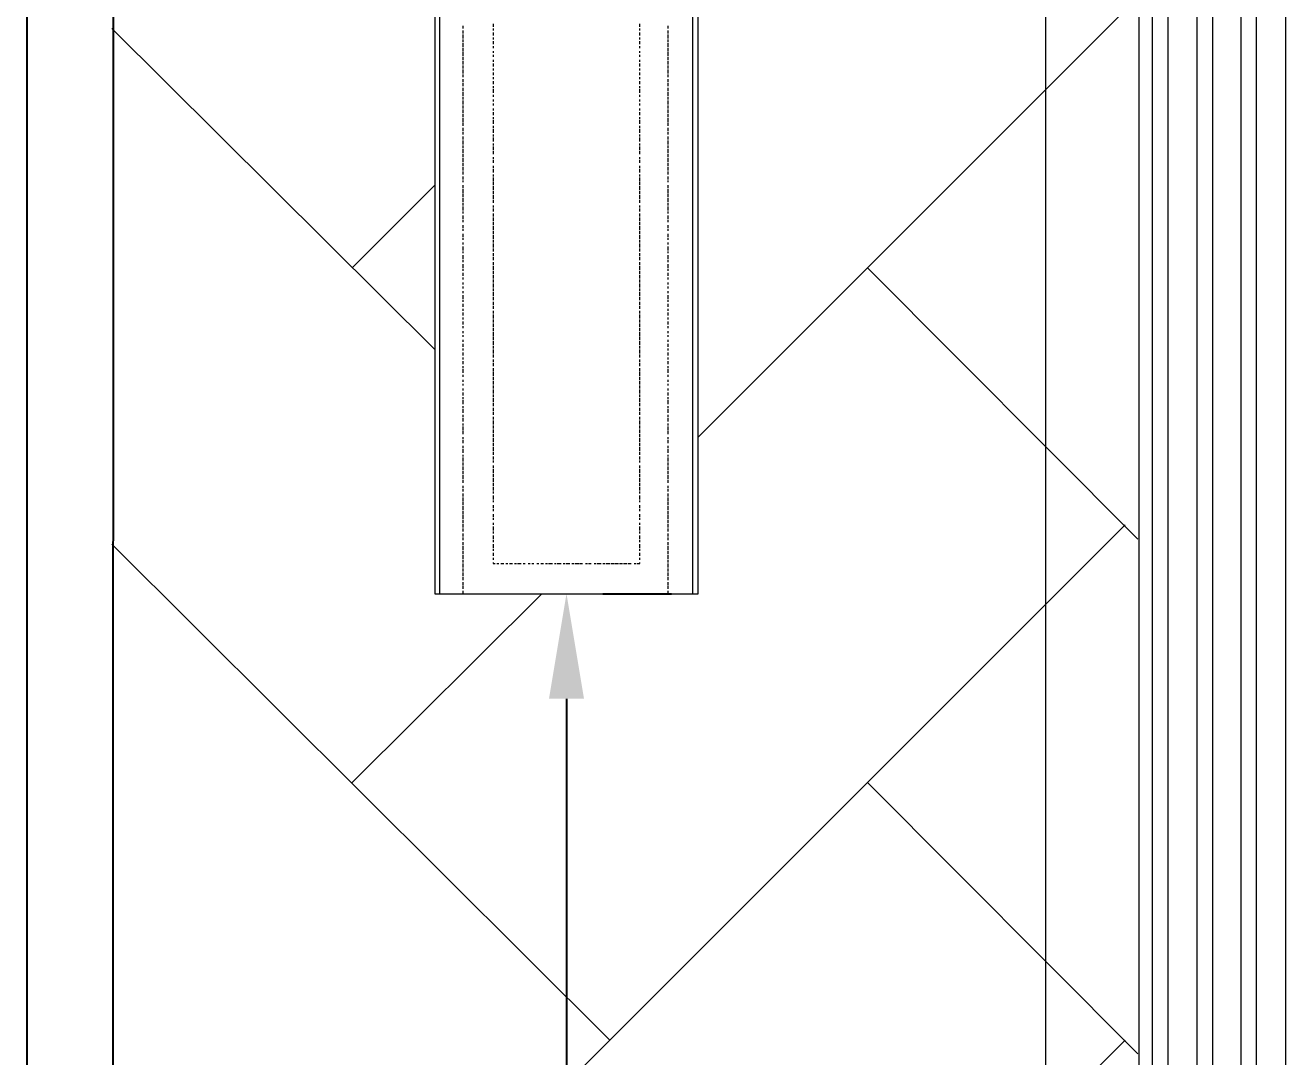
# Model space of a CAD drawing. Header units: millimetres. Extents: x 2928 to 3112, y 1220 to 1280.
# Drawn here: x 2937.078 to 2939.24, y 1245.322 to 1247.09 of the extents above; entities that cross this region are included whole.
import ezdxf

# ---------------------------------------------------------------- set-up
doc = ezdxf.new("R2010")
doc.units = ezdxf.units.MM
doc.styles.get("Standard").update_dxf_attribs({"font": 'arial.ttf'})
doc.dimstyles.get("Standard").update_dxf_attribs({"dimtxt": 0.18, "dimasz": 0.18, "dimexe": 0.18, "dimexo": 0.0625, "dimgap": 0.09, "dimtad": 0, "dimtih": 1, "dimtoh": 1, "dimdec": 4, "dimzin": 0, "dimdsep": 46, "dimtxsty": 'Standard', "dimcen": 0.09, "dimadec": 0, "dimazin": 0, "dimtfac": 1, "dimtdec": 4, "dimtofl": 0, "dimtmove": 0, "dimatfit": 3, "dimfxl": 0, "dimtolj": 1, "dimtzin": 0, "dimarcsym": 0})

# ---------------------------------------------------------------- blocks, each defined once
blk = doc.blocks.new('_CLOSEDFILLED')
at = {"color": 0, "lineweight": -2, "true_color": 0x000000}
blk.add_line((-1, 0), (-2, 0), dxfattribs=at)
blk.add_solid([(-1, 0.167), (0, 0), (-1, 0.167), (-1, -0.167)], dxfattribs=at)
blk = doc.blocks.new('*D11')
at = {"color": 0, "lineweight": -2, "transparency": 16777216}
for p, q in [((2938.0679, 1246.1154), (2938.1854, 1246.1154)), ((2938.0054, 1245.9354), (2938.0054, 1245.044)), ((2938.0054, 1243.7887), (2938.0054, 1244.68)), ((2938.0679, 1243.6087), (2938.1854, 1243.6087))]:
    blk.add_line(p, q, dxfattribs=at)
at = {"layer": 'Defpoints', "color": 0, "transparency": 16777216}
for p in [(2938.0054, 1246.1154), (2938.0054, 1246.1154), (2938.0054, 1243.6087)]:
    blk.add_point(p, dxfattribs=at)
at = {"color": 0, "lineweight": -2, "transparency": 16777216, "xscale": 0.18, "yscale": 0.18, "zscale": 0.18}
for p, rotation in [((2938.0054, 1246.1154), 90), ((2938.0054, 1243.6087), 270)]:
    blk.add_blockref('_CLOSEDFILLED', p, dxfattribs=dict(at, rotation=rotation))
at = {"color": 0, "transparency": 16777216, "insert": (2938.0054, 1244.862), "char_height": 0.18, "attachment_point": 5}
blk.add_mtext('3.50', dxfattribs=at)

msp = doc.modelspace()

# ---------------------------------------------------------------- linework, layer by layer
at = {"color": 7, "linetype": 'Continuous', "lineweight": -2, "true_color": 0x000007}
for points in [[(2937.08126, 1265.3073), (2937.07792, 1267.474), (2938.98795, 1267.474), (2985.45528, 1267.474), (2985.45528, 1236.87356), (2938.98795, 1236.87356), (2937.08126, 1236.87356), (2937.08126, 1238.60692)], [(2937.23126, 1265.3073), (2937.23126, 1267.32399), (2938.98795, 1267.32399), (2985.30528, 1267.32399), (2985.30528, 1237.02356), (2938.98795, 1237.02356), (2937.22793, 1237.02356), (2937.22793, 1238.60692)]]:
    msp.add_lwpolyline(points, close=True, dxfattribs=at)
at = {"color": 7, "linetype": 'Continuous', "lineweight": 5, "true_color": 0x000007}
msp.add_lwpolyline([(2938.98628, 1264.04895), (2938.98628, 1239.30359), (2938.98628, 1239.30359)], dxfattribs=at)
at = {"color": 9, "linetype": 'Continuous', "lineweight": 13, "true_color": 0xbababa}
for points in [[(2939.00962, 1239.30359), (2939.00962, 1264.04895), (2939.00962, 1264.04895)], [(2939.03628, 1239.30359), (2939.03628, 1264.04895), (2939.03628, 1264.04895)], [(2939.08629, 1239.30359), (2939.08629, 1264.04895), (2939.08629, 1264.04895)], [(2939.11295, 1239.30359), (2939.11295, 1264.04895), (2939.11295, 1264.04895)], [(2939.16129, 1239.30359), (2939.16129, 1264.04895), (2939.16129, 1264.04895)], [(2939.18795, 1239.30359), (2939.18795, 1264.04895), (2939.18795, 1264.04895)], [(2939.23795, 1239.30359), (2939.23795, 1264.04895), (2939.23795, 1264.04895)], [(2938.23127, 1246.38369), (2938.96295, 1247.11537), (2938.96295, 1247.11537)], [(2937.7796, 1246.5337), (2937.22626, 1247.0837), (2937.22626, 1247.0837)], [(2937.63793, 1246.6737), (2937.7796, 1246.81537), (2937.7796, 1246.81537)], [(2938.98462, 1246.20869), (2938.52128, 1246.6737), (2938.52128, 1246.6737)], [(2937.63793, 1244.90867), (2938.96295, 1246.23369), (2938.96295, 1246.23369)], [(2938.0796, 1245.35035), (2937.22626, 1246.20036), (2937.22626, 1246.20036)], [(2937.63793, 1245.79202), (2937.96294, 1246.11536), (2937.96294, 1246.11536)], [(2938.98462, 1245.32701), (2938.52128, 1245.79202), (2938.52128, 1245.79202)], [(2937.63793, 1244.02199), (2938.96295, 1245.35035), (2938.96295, 1245.35035)]]:
    msp.add_lwpolyline(points, dxfattribs=at)
at = {"color": 253, "linetype": 'Continuous', "lineweight": 5, "true_color": 0x9a9a9a}
for points in [[(2938.82628, 1263.94895), (2938.82628, 1239.40693), (2938.82628, 1239.40693)], [(2937.78793, 1248.13205), (2937.78793, 1246.11536), (2937.78793, 1246.11536)], [(2938.22127, 1248.13205), (2938.22127, 1246.11536), (2938.22127, 1246.11536)]]:
    msp.add_lwpolyline(points, dxfattribs=at)
at = {"color": 7, "linetype": 'Continuous', "lineweight": 20, "true_color": 0x000007}
msp.add_lwpolyline([(2937.7796, 1248.13205), (2937.7796, 1246.11536), (2938.23127, 1246.11536), (2938.23127, 1248.13205)], close=True, dxfattribs=at)
at = {"color": 252, "linetype": 'Continuous', "lineweight": 13, "true_color": 0x989898}
for points in [[(2937.82793, 1247.0887), (2937.82793, 1247.0837), (2937.82793, 1247.0837)], [(2937.8796, 1247.09204), (2937.8796, 1247.08704), (2937.8796, 1247.08704)], [(2937.8796, 1247.0837), (2937.8796, 1247.08037), (2937.8796, 1247.08037)], [(2938.13127, 1247.08704), (2938.13127, 1247.09204), (2938.13127, 1247.09204)], [(2938.13127, 1247.08037), (2938.13127, 1247.0837), (2938.13127, 1247.0837)], [(2938.17961, 1247.0837), (2938.17961, 1247.0887), (2938.17961, 1247.0887)], [(2937.82793, 1247.08037), (2937.82793, 1247.07537), (2937.82793, 1247.07537)], [(2937.82793, 1247.0737), (2937.82793, 1247.06704), (2937.82793, 1247.06704)], [(2937.82793, 1247.06537), (2937.82793, 1247.06037), (2937.82793, 1247.06037)], [(2937.8796, 1247.07704), (2937.8796, 1247.07204), (2937.8796, 1247.07204)], [(2937.8796, 1247.0687), (2937.8796, 1247.06537), (2937.8796, 1247.06537)], [(2937.8796, 1247.06204), (2937.8796, 1247.05704), (2937.8796, 1247.05704)], [(2938.13127, 1247.07204), (2938.13127, 1247.07704), (2938.13127, 1247.07704)], [(2938.13127, 1247.06537), (2938.13127, 1247.0687), (2938.13127, 1247.0687)], [(2938.13127, 1247.05704), (2938.13127, 1247.06204), (2938.13127, 1247.06204)], [(2938.17961, 1247.07537), (2938.17961, 1247.08037), (2938.17961, 1247.08037)], [(2938.17961, 1247.06704), (2938.17961, 1247.0737), (2938.17961, 1247.0737)], [(2938.17961, 1247.06037), (2938.17961, 1247.06537), (2938.17961, 1247.06537)], [(2937.82793, 1247.0587), (2937.82793, 1247.05204), (2937.82793, 1247.05204)], [(2937.82793, 1247.05037), (2937.82793, 1247.04537), (2937.82793, 1247.04537)], [(2937.82793, 1247.0437), (2937.82793, 1247.03704), (2937.82793, 1247.03704)], [(2937.8796, 1247.0537), (2937.8796, 1247.05037), (2937.8796, 1247.05037)], [(2937.8796, 1247.04537), (2937.8796, 1247.04204), (2937.8796, 1247.04204)], [(2938.13127, 1247.05037), (2938.13127, 1247.0537), (2938.13127, 1247.0537)], [(2938.13127, 1247.04204), (2938.13127, 1247.04537), (2938.13127, 1247.04537)], [(2938.17961, 1247.05204), (2938.17961, 1247.0587), (2938.17961, 1247.0587)], [(2938.17961, 1247.04537), (2938.17961, 1247.05037), (2938.17961, 1247.05037)], [(2938.17961, 1247.03704), (2938.17961, 1247.0437), (2938.17961, 1247.0437)], [(2937.82793, 1247.03537), (2937.82793, 1247.03037), (2937.82793, 1247.03037)], [(2937.82793, 1247.0287), (2937.82793, 1247.02204), (2937.82793, 1247.02204)], [(2937.82793, 1247.02037), (2937.82793, 1247.01537), (2937.82793, 1247.01537)], [(2937.8796, 1247.0387), (2937.8796, 1247.03537), (2937.8796, 1247.03537)], [(2937.8796, 1247.03037), (2937.8796, 1247.02704), (2937.8796, 1247.02704)], [(2937.8796, 1247.0237), (2937.8796, 1247.0187), (2937.8796, 1247.0187)], [(2938.13127, 1247.03537), (2938.13127, 1247.0387), (2938.13127, 1247.0387)], [(2938.13127, 1247.02704), (2938.13127, 1247.03037), (2938.13127, 1247.03037)], [(2938.13127, 1247.0187), (2938.13127, 1247.0237), (2938.13127, 1247.0237)], [(2938.17961, 1247.03037), (2938.17961, 1247.03537), (2938.17961, 1247.03537)], [(2938.17961, 1247.02204), (2938.17961, 1247.0287), (2938.17961, 1247.0287)], [(2938.17961, 1247.01537), (2938.17961, 1247.02037), (2938.17961, 1247.02037)], [(2937.82793, 1247.0137), (2937.82793, 1247.00704), (2937.82793, 1247.00704)], [(2937.82793, 1247.00537), (2937.82793, 1247.00037), (2937.82793, 1247.00037)], [(2937.82793, 1246.99704), (2937.82793, 1246.99204), (2937.82793, 1246.99204)], [(2937.8796, 1247.01537), (2937.8796, 1247.01204), (2937.8796, 1247.01204)], [(2937.8796, 1247.0087), (2937.8796, 1247.0037), (2937.8796, 1247.0037)], [(2937.8796, 1247.00037), (2937.8796, 1246.99704), (2937.8796, 1246.99704)], [(2938.13127, 1247.01204), (2938.13127, 1247.01537), (2938.13127, 1247.01537)], [(2938.13127, 1247.0037), (2938.13127, 1247.0087), (2938.13127, 1247.0087)], [(2938.13127, 1246.99704), (2938.13127, 1247.00037), (2938.13127, 1247.00037)], [(2938.17961, 1247.00704), (2938.17961, 1247.0137), (2938.17961, 1247.0137)], [(2938.17961, 1247.00037), (2938.17961, 1247.00537), (2938.17961, 1247.00537)], [(2938.17961, 1246.99204), (2938.17961, 1246.99704), (2938.17961, 1246.99704)], [(2937.82793, 1246.99037), (2937.82793, 1246.98537), (2937.82793, 1246.98537)], [(2937.82793, 1246.98204), (2937.82793, 1246.97704), (2937.82793, 1246.97704)], [(2937.82793, 1246.97537), (2937.82793, 1246.9687), (2937.82793, 1246.9687)], [(2937.8796, 1246.9937), (2937.8796, 1246.9887), (2937.8796, 1246.9887)], [(2937.8796, 1246.98537), (2937.8796, 1246.98204), (2937.8796, 1246.98204)], [(2937.8796, 1246.98037), (2937.8796, 1246.9737), (2937.8796, 1246.9737)], [(2938.13127, 1246.9887), (2938.13127, 1246.9937), (2938.13127, 1246.9937)], [(2938.13127, 1246.98204), (2938.13127, 1246.98537), (2938.13127, 1246.98537)], [(2938.13127, 1246.9737), (2938.13127, 1246.98037), (2938.13127, 1246.98037)], [(2938.17961, 1246.98537), (2938.17961, 1246.99037), (2938.17961, 1246.99037)], [(2938.17961, 1246.97704), (2938.17961, 1246.98204), (2938.17961, 1246.98204)], [(2938.17961, 1246.9687), (2938.17961, 1246.97537), (2938.17961, 1246.97537)], [(2937.82793, 1246.96704), (2937.82793, 1246.96204), (2937.82793, 1246.96204)], [(2937.82793, 1246.96037), (2937.82793, 1246.9537), (2937.82793, 1246.9537)], [(2937.8796, 1246.97037), (2937.8796, 1246.96704), (2937.8796, 1246.96704)], [(2937.8796, 1246.96204), (2937.8796, 1246.9587), (2937.8796, 1246.9587)], [(2937.8796, 1246.95537), (2937.8796, 1246.95204), (2937.8796, 1246.95204)], [(2938.13127, 1246.96704), (2938.13127, 1246.97037), (2938.13127, 1246.97037)], [(2938.13127, 1246.9587), (2938.13127, 1246.96204), (2938.13127, 1246.96204)], [(2938.13127, 1246.95204), (2938.13127, 1246.95537), (2938.13127, 1246.95537)], [(2938.17961, 1246.96204), (2938.17961, 1246.96704), (2938.17961, 1246.96704)], [(2938.17961, 1246.9537), (2938.17961, 1246.96037), (2938.17961, 1246.96037)], [(2937.82793, 1246.95204), (2937.82793, 1246.94704), (2937.82793, 1246.94704)], [(2937.82793, 1246.94537), (2937.82793, 1246.9387), (2937.82793, 1246.9387)], [(2937.82793, 1246.93704), (2937.82793, 1246.93204), (2937.82793, 1246.93204)], [(2937.8796, 1246.94704), (2937.8796, 1246.9437), (2937.8796, 1246.9437)], [(2937.8796, 1246.94037), (2937.8796, 1246.93537), (2937.8796, 1246.93537)], [(2937.8796, 1246.93204), (2937.8796, 1246.9287), (2937.8796, 1246.9287)], [(2938.13127, 1246.9437), (2938.13127, 1246.94704), (2938.13127, 1246.94704)], [(2938.13127, 1246.93537), (2938.13127, 1246.94037), (2938.13127, 1246.94037)], [(2938.13127, 1246.9287), (2938.13127, 1246.93204), (2938.13127, 1246.93204)], [(2938.17961, 1246.94704), (2938.17961, 1246.95204), (2938.17961, 1246.95204)], [(2938.17961, 1246.9387), (2938.17961, 1246.94537), (2938.17961, 1246.94537)], [(2938.17961, 1246.93204), (2938.17961, 1246.93704), (2938.17961, 1246.93704)], [(2937.82793, 1246.93037), (2937.82793, 1246.9237), (2937.82793, 1246.9237)], [(2937.82793, 1246.92204), (2937.82793, 1246.91704), (2937.82793, 1246.91704)], [(2937.82793, 1246.9137), (2937.82793, 1246.9087), (2937.82793, 1246.9087)], [(2937.8796, 1246.92704), (2937.8796, 1246.92037), (2937.8796, 1246.92037)], [(2937.8796, 1246.91704), (2937.8796, 1246.9137), (2937.8796, 1246.9137)], [(2937.8796, 1246.91204), (2937.8796, 1246.90537), (2937.8796, 1246.90537)], [(2938.13127, 1246.92037), (2938.13127, 1246.92704), (2938.13127, 1246.92704)], [(2938.13127, 1246.9137), (2938.13127, 1246.91704), (2938.13127, 1246.91704)], [(2938.13127, 1246.90537), (2938.13127, 1246.91204), (2938.13127, 1246.91204)], [(2938.17961, 1246.9237), (2938.17961, 1246.93037), (2938.17961, 1246.93037)], [(2938.17961, 1246.91704), (2938.17961, 1246.92204), (2938.17961, 1246.92204)], [(2938.17961, 1246.9087), (2938.17961, 1246.9137), (2938.17961, 1246.9137)], [(2937.82793, 1246.90704), (2937.82793, 1246.90204), (2937.82793, 1246.90204)], [(2937.82793, 1246.8987), (2937.82793, 1246.8937), (2937.82793, 1246.8937)], [(2937.82793, 1246.89203), (2937.82793, 1246.88537), (2937.82793, 1246.88537)], [(2937.8796, 1246.90204), (2937.8796, 1246.8987), (2937.8796, 1246.8987)], [(2937.8796, 1246.89704), (2937.8796, 1246.89037), (2937.8796, 1246.89037)], [(2938.13127, 1246.8987), (2938.13127, 1246.90204), (2938.13127, 1246.90204)], [(2938.13127, 1246.89037), (2938.13127, 1246.89704), (2938.13127, 1246.89704)], [(2938.17961, 1246.90204), (2938.17961, 1246.90704), (2938.17961, 1246.90704)], [(2938.17961, 1246.8937), (2938.17961, 1246.8987), (2938.17961, 1246.8987)], [(2938.17961, 1246.88537), (2938.17961, 1246.89203), (2938.17961, 1246.89203)], [(2937.82793, 1246.8837), (2937.82793, 1246.8787), (2937.82793, 1246.8787)], [(2937.82793, 1246.87703), (2937.82793, 1246.87037), (2937.82793, 1246.87037)], [(2937.82793, 1246.8687), (2937.82793, 1246.8637), (2937.82793, 1246.8637)], [(2937.8796, 1246.88703), (2937.8796, 1246.8837), (2937.8796, 1246.8837)], [(2937.8796, 1246.88203), (2937.8796, 1246.87537), (2937.8796, 1246.87537)], [(2937.8796, 1246.8737), (2937.8796, 1246.8687), (2937.8796, 1246.8687)], [(2938.13127, 1246.8837), (2938.13127, 1246.88703), (2938.13127, 1246.88703)], [(2938.13127, 1246.87537), (2938.13127, 1246.88203), (2938.13127, 1246.88203)], [(2938.13127, 1246.8687), (2938.13127, 1246.8737), (2938.13127, 1246.8737)], [(2938.17961, 1246.8787), (2938.17961, 1246.8837), (2938.17961, 1246.8837)], [(2938.17961, 1246.87037), (2938.17961, 1246.87703), (2938.17961, 1246.87703)], [(2938.17961, 1246.8637), (2938.17961, 1246.8687), (2938.17961, 1246.8687)], [(2937.82793, 1246.86203), (2937.82793, 1246.85537), (2937.82793, 1246.85537)], [(2937.82793, 1246.8537), (2937.82793, 1246.8487), (2937.82793, 1246.8487)], [(2937.82793, 1246.84703), (2937.82793, 1246.84037), (2937.82793, 1246.84037)], [(2937.8796, 1246.8637), (2937.8796, 1246.86037), (2937.8796, 1246.86037)], [(2937.8796, 1246.8587), (2937.8796, 1246.8537), (2937.8796, 1246.8537)], [(2937.8796, 1246.8487), (2937.8796, 1246.84537), (2937.8796, 1246.84537)], [(2938.13127, 1246.86037), (2938.13127, 1246.8637), (2938.13127, 1246.8637)], [(2938.13127, 1246.8537), (2938.13127, 1246.8587), (2938.13127, 1246.8587)], [(2938.13127, 1246.84537), (2938.13127, 1246.8487), (2938.13127, 1246.8487)], [(2938.17961, 1246.85537), (2938.17961, 1246.86203), (2938.17961, 1246.86203)], [(2938.17961, 1246.8487), (2938.17961, 1246.8537), (2938.17961, 1246.8537)], [(2938.17961, 1246.84037), (2938.17961, 1246.84703), (2938.17961, 1246.84703)], [(2937.82793, 1246.8387), (2937.82793, 1246.8337), (2937.82793, 1246.8337)], [(2937.82793, 1246.83037), (2937.82793, 1246.82537), (2937.82793, 1246.82537)], [(2937.8796, 1246.8437), (2937.8796, 1246.83703), (2937.8796, 1246.83703)], [(2937.8796, 1246.8337), (2937.8796, 1246.83037), (2937.8796, 1246.83037)], [(2937.8796, 1246.8287), (2937.8796, 1246.82203), (2937.8796, 1246.82203)], [(2938.13127, 1246.83703), (2938.13127, 1246.8437), (2938.13127, 1246.8437)], [(2938.13127, 1246.83037), (2938.13127, 1246.8337), (2938.13127, 1246.8337)], [(2938.13127, 1246.82203), (2938.13127, 1246.8287), (2938.13127, 1246.8287)], [(2938.17961, 1246.8337), (2938.17961, 1246.8387), (2938.17961, 1246.8387)], [(2938.17961, 1246.82537), (2938.17961, 1246.83037), (2938.17961, 1246.83037)], [(2937.82793, 1246.8237), (2937.82793, 1246.82037), (2937.82793, 1246.82037)], [(2937.82793, 1246.81537), (2937.82793, 1246.81037), (2937.82793, 1246.81037)], [(2937.82793, 1246.8087), (2937.82793, 1246.80203), (2937.82793, 1246.80203)], [(2937.8796, 1246.82037), (2937.8796, 1246.81537), (2937.8796, 1246.81537)], [(2937.8796, 1246.8137), (2937.8796, 1246.80703), (2937.8796, 1246.80703)], [(2937.8796, 1246.80537), (2937.8796, 1246.80037), (2937.8796, 1246.80037)], [(2938.13127, 1246.81537), (2938.13127, 1246.82037), (2938.13127, 1246.82037)], [(2938.13127, 1246.80703), (2938.13127, 1246.8137), (2938.13127, 1246.8137)], [(2938.13127, 1246.80037), (2938.13127, 1246.80537), (2938.13127, 1246.80537)], [(2938.17961, 1246.82037), (2938.17961, 1246.8237), (2938.17961, 1246.8237)], [(2938.17961, 1246.81037), (2938.17961, 1246.81537), (2938.17961, 1246.81537)], [(2938.17961, 1246.80203), (2938.17961, 1246.8087), (2938.17961, 1246.8087)], [(2937.82793, 1246.80037), (2937.82793, 1246.79537), (2937.82793, 1246.79537)], [(2937.82793, 1246.7937), (2937.82793, 1246.78703), (2937.82793, 1246.78703)], [(2937.82793, 1246.78537), (2937.82793, 1246.78037), (2937.82793, 1246.78037)], [(2937.8796, 1246.7987), (2937.8796, 1246.79203), (2937.8796, 1246.79203)], [(2937.8796, 1246.79037), (2937.8796, 1246.78537), (2937.8796, 1246.78537)], [(2938.13127, 1246.79203), (2938.13127, 1246.7987), (2938.13127, 1246.7987)], [(2938.13127, 1246.78537), (2938.13127, 1246.79037), (2938.13127, 1246.79037)], [(2938.17961, 1246.79537), (2938.17961, 1246.80037), (2938.17961, 1246.80037)], [(2938.17961, 1246.78703), (2938.17961, 1246.7937), (2938.17961, 1246.7937)], [(2938.17961, 1246.78037), (2938.17961, 1246.78537), (2938.17961, 1246.78537)], [(2937.82793, 1246.7787), (2937.82793, 1246.77203), (2937.82793, 1246.77203)], [(2937.82793, 1246.77037), (2937.82793, 1246.76703), (2937.82793, 1246.76703)], [(2937.82793, 1246.7637), (2937.82793, 1246.75703), (2937.82793, 1246.75703)], [(2937.8796, 1246.78037), (2937.8796, 1246.77703), (2937.8796, 1246.77703)], [(2937.8796, 1246.77537), (2937.8796, 1246.77037), (2937.8796, 1246.77037)], [(2937.8796, 1246.76703), (2937.8796, 1246.76203), (2937.8796, 1246.76203)], [(2937.8796, 1246.76037), (2937.8796, 1246.7537), (2937.8796, 1246.7537)], [(2938.13127, 1246.77703), (2938.13127, 1246.78037), (2938.13127, 1246.78037)], [(2938.13127, 1246.77037), (2938.13127, 1246.77537), (2938.13127, 1246.77537)], [(2938.13127, 1246.76203), (2938.13127, 1246.76703), (2938.13127, 1246.76703)], [(2938.13127, 1246.7537), (2938.13127, 1246.76037), (2938.13127, 1246.76037)], [(2938.17961, 1246.77203), (2938.17961, 1246.7787), (2938.17961, 1246.7787)], [(2938.17961, 1246.76703), (2938.17961, 1246.77037), (2938.17961, 1246.77037)], [(2938.17961, 1246.75703), (2938.17961, 1246.7637), (2938.17961, 1246.7637)], [(2937.82793, 1246.75537), (2937.82793, 1246.75203), (2937.82793, 1246.75203)], [(2937.82793, 1246.74703), (2937.82793, 1246.74203), (2937.82793, 1246.74203)], [(2937.82793, 1246.74037), (2937.82793, 1246.73703), (2937.82793, 1246.73703)], [(2937.8796, 1246.75203), (2937.8796, 1246.74703), (2937.8796, 1246.74703)], [(2937.8796, 1246.74537), (2937.8796, 1246.7387), (2937.8796, 1246.7387)], [(2938.13127, 1246.74703), (2938.13127, 1246.75203), (2938.13127, 1246.75203)], [(2938.13127, 1246.7387), (2938.13127, 1246.74537), (2938.13127, 1246.74537)], [(2938.17961, 1246.75203), (2938.17961, 1246.75537), (2938.17961, 1246.75537)], [(2938.17961, 1246.74203), (2938.17961, 1246.74703), (2938.17961, 1246.74703)], [(2938.17961, 1246.73703), (2938.17961, 1246.74037), (2938.17961, 1246.74037)], [(2937.82793, 1246.73203), (2937.82793, 1246.72703), (2937.82793, 1246.72703)], [(2937.82793, 1246.72537), (2937.82793, 1246.72203), (2937.82793, 1246.72203)], [(2937.82793, 1246.71703), (2937.82793, 1246.7137), (2937.82793, 1246.7137)], [(2937.8796, 1246.73703), (2937.8796, 1246.73203), (2937.8796, 1246.73203)], [(2937.8796, 1246.73037), (2937.8796, 1246.7237), (2937.8796, 1246.7237)], [(2937.8796, 1246.72203), (2937.8796, 1246.71703), (2937.8796, 1246.71703)], [(2938.13127, 1246.73203), (2938.13127, 1246.73703), (2938.13127, 1246.73703)], [(2938.13127, 1246.7237), (2938.13127, 1246.73037), (2938.13127, 1246.73037)], [(2938.13127, 1246.71703), (2938.13127, 1246.72203), (2938.13127, 1246.72203)], [(2938.17961, 1246.72703), (2938.17961, 1246.73203), (2938.17961, 1246.73203)], [(2938.17961, 1246.72203), (2938.17961, 1246.72537), (2938.17961, 1246.72537)], [(2938.17961, 1246.7137), (2938.17961, 1246.71703), (2938.17961, 1246.71703)], [(2937.82793, 1246.71037), (2937.82793, 1246.7037), (2937.82793, 1246.7037)], [(2937.82793, 1246.70203), (2937.82793, 1246.6987), (2937.82793, 1246.6987)], [(2937.82793, 1246.69537), (2937.82793, 1246.6887), (2937.82793, 1246.6887)], [(2937.8796, 1246.71537), (2937.8796, 1246.7087), (2937.8796, 1246.7087)], [(2937.8796, 1246.70703), (2937.8796, 1246.70203), (2937.8796, 1246.70203)], [(2937.8796, 1246.6987), (2937.8796, 1246.6937), (2937.8796, 1246.6937)], [(2938.13127, 1246.7087), (2938.13127, 1246.71537), (2938.13127, 1246.71537)], [(2938.13127, 1246.70203), (2938.13127, 1246.70703), (2938.13127, 1246.70703)], [(2938.13127, 1246.6937), (2938.13127, 1246.6987), (2938.13127, 1246.6987)], [(2938.17961, 1246.7037), (2938.17961, 1246.71037), (2938.17961, 1246.71037)], [(2938.17961, 1246.6987), (2938.17961, 1246.70203), (2938.17961, 1246.70203)], [(2938.17961, 1246.6887), (2938.17961, 1246.69537), (2938.17961, 1246.69537)], [(2937.82793, 1246.68703), (2937.82793, 1246.6837), (2937.82793, 1246.6837)], [(2937.82793, 1246.68037), (2937.82793, 1246.6737), (2937.82793, 1246.6737)], [(2937.8796, 1246.69203), (2937.8796, 1246.68703), (2937.8796, 1246.68703)], [(2937.8796, 1246.6837), (2937.8796, 1246.6787), (2937.8796, 1246.6787)], [(2937.8796, 1246.67703), (2937.8796, 1246.67037), (2937.8796, 1246.67037)], [(2938.13127, 1246.68703), (2938.13127, 1246.69203), (2938.13127, 1246.69203)], [(2938.13127, 1246.6787), (2938.13127, 1246.6837), (2938.13127, 1246.6837)], [(2938.13127, 1246.67037), (2938.13127, 1246.67703), (2938.13127, 1246.67703)], [(2938.17961, 1246.6837), (2938.17961, 1246.68703), (2938.17961, 1246.68703)], [(2938.17961, 1246.6737), (2938.17961, 1246.68037), (2938.17961, 1246.68037)], [(2937.82793, 1246.67203), (2937.82793, 1246.6687), (2937.82793, 1246.6687)], [(2937.82793, 1246.66537), (2937.82793, 1246.66036), (2937.82793, 1246.66036)], [(2937.82793, 1246.65703), (2937.82793, 1246.6537), (2937.82793, 1246.6537)], [(2937.8796, 1246.6687), (2937.8796, 1246.6637), (2937.8796, 1246.6637)], [(2937.8796, 1246.66203), (2937.8796, 1246.65536), (2937.8796, 1246.65536)], [(2937.8796, 1246.6537), (2937.8796, 1246.6487), (2937.8796, 1246.6487)], [(2938.13127, 1246.6637), (2938.13127, 1246.6687), (2938.13127, 1246.6687)], [(2938.13127, 1246.65536), (2938.13127, 1246.66203), (2938.13127, 1246.66203)], [(2938.13127, 1246.6487), (2938.13127, 1246.6537), (2938.13127, 1246.6537)], [(2938.17961, 1246.6687), (2938.17961, 1246.67203), (2938.17961, 1246.67203)], [(2938.17961, 1246.66036), (2938.17961, 1246.66537), (2938.17961, 1246.66537)], [(2938.17961, 1246.6537), (2938.17961, 1246.65703), (2938.17961, 1246.65703)], [(2937.82793, 1246.6487), (2937.82793, 1246.64536), (2937.82793, 1246.64536)], [(2937.82793, 1246.64203), (2937.82793, 1246.6387), (2937.82793, 1246.6387)], [(2937.82793, 1246.6337), (2937.82793, 1246.63036), (2937.82793, 1246.63036)], [(2937.8796, 1246.64703), (2937.8796, 1246.64036), (2937.8796, 1246.64036)], [(2937.8796, 1246.6387), (2937.8796, 1246.6337), (2937.8796, 1246.6337)], [(2937.8796, 1246.63203), (2937.8796, 1246.62536), (2937.8796, 1246.62536)], [(2938.13127, 1246.64036), (2938.13127, 1246.64703), (2938.13127, 1246.64703)], [(2938.13127, 1246.6337), (2938.13127, 1246.6387), (2938.13127, 1246.6387)], [(2938.13127, 1246.62536), (2938.13127, 1246.63203), (2938.13127, 1246.63203)], [(2938.17961, 1246.64536), (2938.17961, 1246.6487), (2938.17961, 1246.6487)], [(2938.17961, 1246.6387), (2938.17961, 1246.64203), (2938.17961, 1246.64203)], [(2938.17961, 1246.63036), (2938.17961, 1246.6337), (2938.17961, 1246.6337)], [(2937.82793, 1246.62703), (2937.82793, 1246.62036), (2937.82793, 1246.62036)], [(2937.82793, 1246.6187), (2937.82793, 1246.61536), (2937.82793, 1246.61536)], [(2937.82793, 1246.61203), (2937.82793, 1246.60703), (2937.82793, 1246.60703)], [(2937.8796, 1246.6237), (2937.8796, 1246.6187), (2937.8796, 1246.6187)], [(2937.8796, 1246.61536), (2937.8796, 1246.61036), (2937.8796, 1246.61036)], [(2937.8796, 1246.6087), (2937.8796, 1246.6037), (2937.8796, 1246.6037)], [(2938.13127, 1246.6187), (2938.13127, 1246.6237), (2938.13127, 1246.6237)], [(2938.13127, 1246.61036), (2938.13127, 1246.61536), (2938.13127, 1246.61536)], [(2938.13127, 1246.6037), (2938.13127, 1246.6087), (2938.13127, 1246.6087)], [(2938.17961, 1246.62036), (2938.17961, 1246.62703), (2938.17961, 1246.62703)], [(2938.17961, 1246.61536), (2938.17961, 1246.6187), (2938.17961, 1246.6187)], [(2938.17961, 1246.60703), (2938.17961, 1246.61203), (2938.17961, 1246.61203)], [(2937.82793, 1246.6037), (2937.82793, 1246.60036), (2937.82793, 1246.60036)], [(2937.82793, 1246.59703), (2937.82793, 1246.59203), (2937.82793, 1246.59203)], [(2937.82793, 1246.5887), (2937.82793, 1246.58536), (2937.82793, 1246.58536)], [(2937.8796, 1246.60036), (2937.8796, 1246.59536), (2937.8796, 1246.59536)], [(2937.8796, 1246.5937), (2937.8796, 1246.58703), (2937.8796, 1246.58703)], [(2938.13127, 1246.59536), (2938.13127, 1246.60036), (2938.13127, 1246.60036)], [(2938.13127, 1246.58703), (2938.13127, 1246.5937), (2938.13127, 1246.5937)], [(2938.17961, 1246.60036), (2938.17961, 1246.6037), (2938.17961, 1246.6037)], [(2938.17961, 1246.59203), (2938.17961, 1246.59703), (2938.17961, 1246.59703)], [(2938.17961, 1246.58536), (2938.17961, 1246.5887), (2938.17961, 1246.5887)], [(2937.82793, 1246.58203), (2937.82793, 1246.57703), (2937.82793, 1246.57703)], [(2937.82793, 1246.5737), (2937.82793, 1246.57036), (2937.82793, 1246.57036)], [(2937.82793, 1246.56536), (2937.82793, 1246.56203), (2937.82793, 1246.56203)], [(2937.8796, 1246.58536), (2937.8796, 1246.58036), (2937.8796, 1246.58036)], [(2937.8796, 1246.5787), (2937.8796, 1246.57203), (2937.8796, 1246.57203)], [(2937.8796, 1246.57036), (2937.8796, 1246.56536), (2937.8796, 1246.56536)], [(2938.13127, 1246.58036), (2938.13127, 1246.58536), (2938.13127, 1246.58536)], [(2938.13127, 1246.57203), (2938.13127, 1246.5787), (2938.13127, 1246.5787)], [(2938.13127, 1246.56536), (2938.13127, 1246.57036), (2938.13127, 1246.57036)], [(2938.17961, 1246.57703), (2938.17961, 1246.58203), (2938.17961, 1246.58203)], [(2938.17961, 1246.57036), (2938.17961, 1246.5737), (2938.17961, 1246.5737)], [(2938.17961, 1246.56203), (2938.17961, 1246.56536), (2938.17961, 1246.56536)], [(2937.82793, 1246.5587), (2937.82793, 1246.55536), (2937.82793, 1246.55536)], [(2937.82793, 1246.55036), (2937.82793, 1246.54703), (2937.82793, 1246.54703)], [(2937.82793, 1246.5437), (2937.82793, 1246.5387), (2937.82793, 1246.5387)], [(2937.8796, 1246.5637), (2937.8796, 1246.55703), (2937.8796, 1246.55703)], [(2937.8796, 1246.55536), (2937.8796, 1246.55036), (2937.8796, 1246.55036)], [(2937.8796, 1246.5487), (2937.8796, 1246.54203), (2937.8796, 1246.54203)], [(2938.13127, 1246.55703), (2938.13127, 1246.5637), (2938.13127, 1246.5637)], [(2938.13127, 1246.55036), (2938.13127, 1246.55536), (2938.13127, 1246.55536)], [(2938.13127, 1246.54203), (2938.13127, 1246.5487), (2938.13127, 1246.5487)], [(2938.17961, 1246.55536), (2938.17961, 1246.5587), (2938.17961, 1246.5587)], [(2938.17961, 1246.54703), (2938.17961, 1246.55036), (2938.17961, 1246.55036)], [(2938.17961, 1246.5387), (2938.17961, 1246.5437), (2938.17961, 1246.5437)], [(2937.82793, 1246.53536), (2937.82793, 1246.53203), (2937.82793, 1246.53203)], [(2937.82793, 1246.5287), (2937.82793, 1246.5237), (2937.82793, 1246.5237)], [(2937.8796, 1246.54036), (2937.8796, 1246.53536), (2937.8796, 1246.53536)], [(2937.8796, 1246.5337), (2937.8796, 1246.52703), (2937.8796, 1246.52703)], [(2937.8796, 1246.52536), (2937.8796, 1246.52036), (2937.8796, 1246.52036)], [(2938.13127, 1246.53536), (2938.13127, 1246.54036), (2938.13127, 1246.54036)], [(2938.13127, 1246.52703), (2938.13127, 1246.5337), (2938.13127, 1246.5337)], [(2938.13127, 1246.52036), (2938.13127, 1246.52536), (2938.13127, 1246.52536)], [(2938.17961, 1246.53203), (2938.17961, 1246.53536), (2938.17961, 1246.53536)], [(2938.17961, 1246.5237), (2938.17961, 1246.5287), (2938.17961, 1246.5287)], [(2937.82793, 1246.52036), (2937.82793, 1246.51703), (2937.82793, 1246.51703)], [(2937.82793, 1246.5137), (2937.82793, 1246.5087), (2937.82793, 1246.5087)], [(2937.82793, 1246.50536), (2937.82793, 1246.50203), (2937.82793, 1246.50203)], [(2937.82793, 1246.50036), (2937.82793, 1246.4937), (2937.82793, 1246.4937)], [(2937.8796, 1246.51703), (2937.8796, 1246.51203), (2937.8796, 1246.51203)], [(2937.8796, 1246.51036), (2937.8796, 1246.50536), (2937.8796, 1246.50536)], [(2937.8796, 1246.50203), (2937.8796, 1246.49703), (2937.8796, 1246.49703)], [(2938.13127, 1246.51203), (2938.13127, 1246.51703), (2938.13127, 1246.51703)], [(2938.13127, 1246.50536), (2938.13127, 1246.51036), (2938.13127, 1246.51036)], [(2938.13127, 1246.49703), (2938.13127, 1246.50203), (2938.13127, 1246.50203)], [(2938.17961, 1246.51703), (2938.17961, 1246.52036), (2938.17961, 1246.52036)], [(2938.17961, 1246.5087), (2938.17961, 1246.5137), (2938.17961, 1246.5137)], [(2938.17961, 1246.50203), (2938.17961, 1246.50536), (2938.17961, 1246.50536)], [(2938.17961, 1246.4937), (2938.17961, 1246.50036), (2938.17961, 1246.50036)], [(2937.82793, 1246.49036), (2937.82793, 1246.48703), (2937.82793, 1246.48703)], [(2937.82793, 1246.48203), (2937.82793, 1246.4787), (2937.82793, 1246.4787)], [(2937.8796, 1246.49536), (2937.8796, 1246.4887), (2937.8796, 1246.4887)], [(2937.8796, 1246.48703), (2937.8796, 1246.48203), (2937.8796, 1246.48203)], [(2937.8796, 1246.48036), (2937.8796, 1246.4737), (2937.8796, 1246.4737)], [(2938.13127, 1246.4887), (2938.13127, 1246.49536), (2938.13127, 1246.49536)], [(2938.13127, 1246.48203), (2938.13127, 1246.48703), (2938.13127, 1246.48703)], [(2938.13127, 1246.4737), (2938.13127, 1246.48036), (2938.13127, 1246.48036)], [(2938.17961, 1246.48703), (2938.17961, 1246.49036), (2938.17961, 1246.49036)], [(2938.17961, 1246.4787), (2938.17961, 1246.48203), (2938.17961, 1246.48203)], [(2937.82793, 1246.47536), (2937.82793, 1246.47203), (2937.82793, 1246.47203)], [(2937.82793, 1246.46703), (2937.82793, 1246.4637), (2937.82793, 1246.4637)], [(2937.82793, 1246.46036), (2937.82793, 1246.45536), (2937.82793, 1246.45536)], [(2937.8796, 1246.47203), (2937.8796, 1246.46703), (2937.8796, 1246.46703)], [(2937.8796, 1246.46536), (2937.8796, 1246.4587), (2937.8796, 1246.4587)], [(2937.8796, 1246.45703), (2937.8796, 1246.45203), (2937.8796, 1246.45203)], [(2938.13127, 1246.46703), (2938.13127, 1246.47203), (2938.13127, 1246.47203)], [(2938.13127, 1246.4587), (2938.13127, 1246.46536), (2938.13127, 1246.46536)], [(2938.13127, 1246.45203), (2938.13127, 1246.45703), (2938.13127, 1246.45703)], [(2938.17961, 1246.47203), (2938.17961, 1246.47536), (2938.17961, 1246.47536)], [(2938.17961, 1246.4637), (2938.17961, 1246.46703), (2938.17961, 1246.46703)], [(2938.17961, 1246.45536), (2938.17961, 1246.46036), (2938.17961, 1246.46036)], [(2937.82793, 1246.45203), (2937.82793, 1246.4487), (2937.82793, 1246.4487)], [(2937.82793, 1246.44703), (2937.82793, 1246.44036), (2937.82793, 1246.44036)], [(2937.82793, 1246.43703), (2937.82793, 1246.4337), (2937.82793, 1246.4337)], [(2937.8796, 1246.45036), (2937.8796, 1246.4437), (2937.8796, 1246.4437)], [(2937.8796, 1246.44203), (2937.8796, 1246.43703), (2937.8796, 1246.43703)], [(2938.13127, 1246.4437), (2938.13127, 1246.45036), (2938.13127, 1246.45036)], [(2938.13127, 1246.43703), (2938.13127, 1246.44203), (2938.13127, 1246.44203)], [(2938.17961, 1246.4487), (2938.17961, 1246.45203), (2938.17961, 1246.45203)], [(2938.17961, 1246.44036), (2938.17961, 1246.44703), (2938.17961, 1246.44703)], [(2938.17961, 1246.4337), (2938.17961, 1246.43703), (2938.17961, 1246.43703)], [(2937.82793, 1246.43203), (2937.82793, 1246.42536), (2937.82793, 1246.42536)], [(2937.82793, 1246.42203), (2937.82793, 1246.41869), (2937.82793, 1246.41869)], [(2937.82793, 1246.41703), (2937.82793, 1246.41036), (2937.82793, 1246.41036)], [(2937.8796, 1246.4337), (2937.8796, 1246.42869), (2937.8796, 1246.42869)], [(2937.8796, 1246.42703), (2937.8796, 1246.42203), (2937.8796, 1246.42203)], [(2937.8796, 1246.41869), (2937.8796, 1246.41369), (2937.8796, 1246.41369)], [(2938.13127, 1246.42869), (2938.13127, 1246.4337), (2938.13127, 1246.4337)], [(2938.13127, 1246.42203), (2938.13127, 1246.42703), (2938.13127, 1246.42703)], [(2938.13127, 1246.41369), (2938.13127, 1246.41869), (2938.13127, 1246.41869)], [(2938.17961, 1246.42536), (2938.17961, 1246.43203), (2938.17961, 1246.43203)], [(2938.17961, 1246.41869), (2938.17961, 1246.42203), (2938.17961, 1246.42203)], [(2938.17961, 1246.41036), (2938.17961, 1246.41703), (2938.17961, 1246.41703)], [(2937.82793, 1246.40703), (2937.82793, 1246.40369), (2937.82793, 1246.40369)], [(2937.82793, 1246.40203), (2937.82793, 1246.39536), (2937.82793, 1246.39536)], [(2937.82793, 1246.39369), (2937.82793, 1246.38869), (2937.82793, 1246.38869)], [(2937.8796, 1246.41203), (2937.8796, 1246.40536), (2937.8796, 1246.40536)], [(2937.8796, 1246.40369), (2937.8796, 1246.39869), (2937.8796, 1246.39869)], [(2937.8796, 1246.39703), (2937.8796, 1246.39036), (2937.8796, 1246.39036)], [(2938.13127, 1246.40536), (2938.13127, 1246.41203), (2938.13127, 1246.41203)], [(2938.13127, 1246.39869), (2938.13127, 1246.40369), (2938.13127, 1246.40369)], [(2938.13127, 1246.39036), (2938.13127, 1246.39703), (2938.13127, 1246.39703)], [(2938.17961, 1246.40369), (2938.17961, 1246.40703), (2938.17961, 1246.40703)], [(2938.17961, 1246.39536), (2938.17961, 1246.40203), (2938.17961, 1246.40203)], [(2938.17961, 1246.38869), (2938.17961, 1246.39369), (2938.17961, 1246.39369)], [(2937.82793, 1246.38369), (2937.82793, 1246.38036), (2937.82793, 1246.38036)], [(2937.82793, 1246.37869), (2937.82793, 1246.37369), (2937.82793, 1246.37369)], [(2937.8796, 1246.38869), (2937.8796, 1246.38369), (2937.8796, 1246.38369)], [(2937.8796, 1246.38203), (2937.8796, 1246.37536), (2937.8796, 1246.37536)], [(2937.8796, 1246.37369), (2937.8796, 1246.36869), (2937.8796, 1246.36869)], [(2938.13127, 1246.38369), (2938.13127, 1246.38869), (2938.13127, 1246.38869)], [(2938.13127, 1246.37536), (2938.13127, 1246.38203), (2938.13127, 1246.38203)], [(2938.13127, 1246.36869), (2938.13127, 1246.37369), (2938.13127, 1246.37369)], [(2938.17961, 1246.38036), (2938.17961, 1246.38369), (2938.17961, 1246.38369)], [(2938.17961, 1246.37369), (2938.17961, 1246.37869), (2938.17961, 1246.37869)], [(2937.82793, 1246.36869), (2937.82793, 1246.36536), (2937.82793, 1246.36536)], [(2937.82793, 1246.36369), (2937.82793, 1246.35703), (2937.82793, 1246.35703)], [(2937.82793, 1246.35369), (2937.82793, 1246.35036), (2937.82793, 1246.35036)], [(2937.82793, 1246.34869), (2937.82793, 1246.34203), (2937.82793, 1246.34203)], [(2937.8796, 1246.36703), (2937.8796, 1246.36036), (2937.8796, 1246.36036)], [(2937.8796, 1246.35869), (2937.8796, 1246.35369), (2937.8796, 1246.35369)], [(2937.8796, 1246.35036), (2937.8796, 1246.34536), (2937.8796, 1246.34536)], [(2938.13127, 1246.36036), (2938.13127, 1246.36703), (2938.13127, 1246.36703)], [(2938.13127, 1246.35369), (2938.13127, 1246.35869), (2938.13127, 1246.35869)], [(2938.13127, 1246.34536), (2938.13127, 1246.35036), (2938.13127, 1246.35036)], [(2938.17961, 1246.36536), (2938.17961, 1246.36869), (2938.17961, 1246.36869)], [(2938.17961, 1246.35703), (2938.17961, 1246.36369), (2938.17961, 1246.36369)], [(2938.17961, 1246.35036), (2938.17961, 1246.35369), (2938.17961, 1246.35369)], [(2938.17961, 1246.34203), (2938.17961, 1246.34869), (2938.17961, 1246.34869)], [(2937.82793, 1246.34036), (2937.82793, 1246.33536), (2937.82793, 1246.33536)], [(2937.82793, 1246.33369), (2937.82793, 1246.32703), (2937.82793, 1246.32703)], [(2937.8796, 1246.34369), (2937.8796, 1246.34036), (2937.8796, 1246.34036)], [(2937.8796, 1246.33536), (2937.8796, 1246.33036), (2937.8796, 1246.33036)], [(2937.8796, 1246.32869), (2937.8796, 1246.32203), (2937.8796, 1246.32203)], [(2938.13127, 1246.34036), (2938.13127, 1246.34369), (2938.13127, 1246.34369)], [(2938.13127, 1246.33036), (2938.13127, 1246.33536), (2938.13127, 1246.33536)], [(2938.13127, 1246.32203), (2938.13127, 1246.32869), (2938.13127, 1246.32869)], [(2938.17961, 1246.33536), (2938.17961, 1246.34036), (2938.17961, 1246.34036)], [(2938.17961, 1246.32703), (2938.17961, 1246.33369), (2938.17961, 1246.33369)], [(2937.82793, 1246.32536), (2937.82793, 1246.32036), (2937.82793, 1246.32036)], [(2937.82793, 1246.31869), (2937.82793, 1246.31203), (2937.82793, 1246.31203)], [(2937.82793, 1246.31036), (2937.82793, 1246.30536), (2937.82793, 1246.30536)], [(2937.8796, 1246.32036), (2937.8796, 1246.31536), (2937.8796, 1246.31536)], [(2937.8796, 1246.31369), (2937.8796, 1246.30703), (2937.8796, 1246.30703)], [(2937.8796, 1246.30536), (2937.8796, 1246.30036), (2937.8796, 1246.30036)], [(2938.13127, 1246.31536), (2938.13127, 1246.32036), (2938.13127, 1246.32036)], [(2938.13127, 1246.30703), (2938.13127, 1246.31369), (2938.13127, 1246.31369)], [(2938.13127, 1246.30036), (2938.13127, 1246.30536), (2938.13127, 1246.30536)], [(2938.17961, 1246.32036), (2938.17961, 1246.32536), (2938.17961, 1246.32536)], [(2938.17961, 1246.31203), (2938.17961, 1246.31869), (2938.17961, 1246.31869)], [(2938.17961, 1246.30536), (2938.17961, 1246.31036), (2938.17961, 1246.31036)], [(2937.82793, 1246.30036), (2937.82793, 1246.29703), (2937.82793, 1246.29703)], [(2937.82793, 1246.29536), (2937.82793, 1246.29036), (2937.82793, 1246.29036)], [(2937.82793, 1246.28703), (2937.82793, 1246.28203), (2937.82793, 1246.28203)], [(2937.8796, 1246.29869), (2937.8796, 1246.29203), (2937.8796, 1246.29203)], [(2937.8796, 1246.29036), (2937.8796, 1246.28703), (2937.8796, 1246.28703)], [(2937.8796, 1246.28369), (2937.8796, 1246.27703), (2937.8796, 1246.27703)], [(2938.13127, 1246.29203), (2938.13127, 1246.29869), (2938.13127, 1246.29869)], [(2938.13127, 1246.28703), (2938.13127, 1246.29036), (2938.13127, 1246.29036)], [(2938.13127, 1246.27703), (2938.13127, 1246.28369), (2938.13127, 1246.28369)], [(2938.17961, 1246.29703), (2938.17961, 1246.30036), (2938.17961, 1246.30036)], [(2938.17961, 1246.29036), (2938.17961, 1246.29536), (2938.17961, 1246.29536)], [(2938.17961, 1246.28203), (2938.17961, 1246.28703), (2938.17961, 1246.28703)], [(2937.82793, 1246.28036), (2937.82793, 1246.27369), (2937.82793, 1246.27369)], [(2937.82793, 1246.27203), (2937.82793, 1246.26703), (2937.82793, 1246.26703)], [(2937.82793, 1246.26536), (2937.82793, 1246.25869), (2937.82793, 1246.25869)], [(2937.8796, 1246.27536), (2937.8796, 1246.27203), (2937.8796, 1246.27203)], [(2937.8796, 1246.26703), (2937.8796, 1246.26203), (2937.8796, 1246.26203)], [(2938.13127, 1246.27203), (2938.13127, 1246.27536), (2938.13127, 1246.27536)], [(2938.13127, 1246.26203), (2938.13127, 1246.26703), (2938.13127, 1246.26703)], [(2938.17961, 1246.27369), (2938.17961, 1246.28036), (2938.17961, 1246.28036)], [(2938.17961, 1246.26703), (2938.17961, 1246.27203), (2938.17961, 1246.27203)], [(2938.17961, 1246.25869), (2938.17961, 1246.26536), (2938.17961, 1246.26536)], [(2937.82793, 1246.25703), (2937.82793, 1246.25203), (2937.82793, 1246.25203)], [(2937.82793, 1246.25036), (2937.82793, 1246.24369), (2937.82793, 1246.24369)], [(2937.82793, 1246.24203), (2937.82793, 1246.23703), (2937.82793, 1246.23703)], [(2937.8796, 1246.26036), (2937.8796, 1246.25703), (2937.8796, 1246.25703)], [(2937.8796, 1246.25203), (2937.8796, 1246.24703), (2937.8796, 1246.24703)], [(2937.8796, 1246.24536), (2937.8796, 1246.24203), (2937.8796, 1246.24203)], [(2938.13127, 1246.25703), (2938.13127, 1246.26036), (2938.13127, 1246.26036)], [(2938.13127, 1246.24703), (2938.13127, 1246.25203), (2938.13127, 1246.25203)], [(2938.13127, 1246.24203), (2938.13127, 1246.24536), (2938.13127, 1246.24536)], [(2938.17961, 1246.25203), (2938.17961, 1246.25703), (2938.17961, 1246.25703)], [(2938.17961, 1246.24369), (2938.17961, 1246.25036), (2938.17961, 1246.25036)], [(2938.17961, 1246.23703), (2938.17961, 1246.24203), (2938.17961, 1246.24203)], [(2937.82793, 1246.23536), (2937.82793, 1246.22869), (2937.82793, 1246.22869)], [(2937.82793, 1246.22703), (2937.82793, 1246.22203), (2937.82793, 1246.22203)], [(2937.82793, 1246.21869), (2937.82793, 1246.21369), (2937.82793, 1246.21369)], [(2937.8796, 1246.23703), (2937.8796, 1246.23369), (2937.8796, 1246.23369)], [(2937.8796, 1246.23036), (2937.8796, 1246.22369), (2937.8796, 1246.22369)], [(2937.8796, 1246.22203), (2937.8796, 1246.21869), (2937.8796, 1246.21869)], [(2938.13127, 1246.23369), (2938.13127, 1246.23703), (2938.13127, 1246.23703)], [(2938.13127, 1246.22369), (2938.13127, 1246.23036), (2938.13127, 1246.23036)], [(2938.13127, 1246.21869), (2938.13127, 1246.22203), (2938.13127, 1246.22203)], [(2938.17961, 1246.22869), (2938.17961, 1246.23536), (2938.17961, 1246.23536)], [(2938.17961, 1246.22203), (2938.17961, 1246.22703), (2938.17961, 1246.22703)], [(2938.17961, 1246.21369), (2938.17961, 1246.21869), (2938.17961, 1246.21869)], [(2937.82793, 1246.21203), (2937.82793, 1246.20703), (2937.82793, 1246.20703)], [(2937.82793, 1246.20369), (2937.82793, 1246.19869), (2937.82793, 1246.19869)], [(2937.82793, 1246.19703), (2937.82793, 1246.19036), (2937.82793, 1246.19036)], [(2937.8796, 1246.21536), (2937.8796, 1246.20869), (2937.8796, 1246.20869)], [(2937.8796, 1246.20703), (2937.8796, 1246.20369), (2937.8796, 1246.20369)], [(2937.8796, 1246.20036), (2937.8796, 1246.19369), (2937.8796, 1246.19369)], [(2938.13127, 1246.20869), (2938.13127, 1246.21536), (2938.13127, 1246.21536)], [(2938.13127, 1246.20369), (2938.13127, 1246.20703), (2938.13127, 1246.20703)], [(2938.13127, 1246.19369), (2938.13127, 1246.20036), (2938.13127, 1246.20036)], [(2938.17961, 1246.20703), (2938.17961, 1246.21203), (2938.17961, 1246.21203)], [(2938.17961, 1246.19869), (2938.17961, 1246.20369), (2938.17961, 1246.20369)], [(2938.17961, 1246.19036), (2938.17961, 1246.19703), (2938.17961, 1246.19703)], [(2937.82793, 1246.18869), (2937.82793, 1246.18369), (2937.82793, 1246.18369)], [(2937.82793, 1246.18202), (2937.82793, 1246.17536), (2937.82793, 1246.17536)], [(2937.8796, 1246.19202), (2937.8796, 1246.18869), (2937.8796, 1246.18869)], [(2937.8796, 1246.18536), (2937.8796, 1246.18036), (2937.8796, 1246.18036)], [(2937.8796, 1246.17702), (2937.8796, 1246.17369), (2937.8796, 1246.17369)], [(2938.13127, 1246.18869), (2938.13127, 1246.19202), (2938.13127, 1246.19202)], [(2938.13127, 1246.18036), (2938.13127, 1246.18536), (2938.13127, 1246.18536)], [(2938.13127, 1246.17369), (2938.13127, 1246.17702), (2938.13127, 1246.17702)], [(2938.17961, 1246.18369), (2938.17961, 1246.18869), (2938.17961, 1246.18869)], [(2938.17961, 1246.17536), (2938.17961, 1246.18202), (2938.17961, 1246.18202)], [(2937.82793, 1246.17369), (2937.82793, 1246.16869), (2937.82793, 1246.16869)], [(2937.82793, 1246.16702), (2937.82793, 1246.16036), (2937.82793, 1246.16036)], [(2937.82793, 1246.15869), (2937.82793, 1246.15369), (2937.82793, 1246.15369)], [(2937.8796, 1246.16869), (2937.8796, 1246.16702), (2937.8796, 1246.16702)], [(2937.8796, 1246.16702), (2937.88293, 1246.16702), (2937.88293, 1246.16702)], [(2937.88627, 1246.16702), (2937.8896, 1246.16702), (2937.8896, 1246.16702)], [(2937.89294, 1246.16702), (2937.89794, 1246.16702), (2937.89794, 1246.16702)], [(2937.90127, 1246.16702), (2937.9046, 1246.16702), (2937.9046, 1246.16702)], [(2937.90794, 1246.16702), (2937.91294, 1246.16702), (2937.91294, 1246.16702)], [(2937.91627, 1246.16702), (2937.9196, 1246.16702), (2937.9196, 1246.16702)], [(2937.92127, 1246.16702), (2937.92794, 1246.16702), (2937.92794, 1246.16702)], [(2937.93127, 1246.16702), (2937.9346, 1246.16702), (2937.9346, 1246.16702)], [(2937.9396, 1246.16702), (2937.94294, 1246.16702), (2937.94294, 1246.16702)], [(2937.94627, 1246.16702), (2937.9496, 1246.16702), (2937.9496, 1246.16702)], [(2937.9546, 1246.16702), (2937.95794, 1246.16702), (2937.95794, 1246.16702)], [(2937.96127, 1246.16702), (2937.96627, 1246.16702), (2937.96627, 1246.16702)], [(2937.9696, 1246.16702), (2937.97294, 1246.16702), (2937.97294, 1246.16702)], [(2937.9746, 1246.16702), (2937.98127, 1246.16702), (2937.98127, 1246.16702)], [(2937.9846, 1246.16702), (2937.98794, 1246.16702), (2937.98794, 1246.16702)], [(2937.9896, 1246.16702), (2937.99627, 1246.16702), (2937.99627, 1246.16702)], [(2937.9996, 1246.16702), (2938.00294, 1246.16702), (2938.00294, 1246.16702)], [(2938.0046, 1246.16702), (2938.01127, 1246.16702), (2938.01127, 1246.16702)], [(2938.0146, 1246.16702), (2938.01794, 1246.16702), (2938.01794, 1246.16702)], [(2938.0196, 1246.16702), (2938.02627, 1246.16702), (2938.02627, 1246.16702)], [(2938.02794, 1246.16702), (2938.03294, 1246.16702), (2938.03294, 1246.16702)], [(2938.03794, 1246.16702), (2938.04127, 1246.16702), (2938.04127, 1246.16702)], [(2938.04294, 1246.16702), (2938.04794, 1246.16702), (2938.04794, 1246.16702)], [(2938.05294, 1246.16702), (2938.05627, 1246.16702), (2938.05627, 1246.16702)], [(2938.05794, 1246.16702), (2938.0646, 1246.16702), (2938.0646, 1246.16702)], [(2938.06794, 1246.16702), (2938.07127, 1246.16702), (2938.07127, 1246.16702)], [(2938.07294, 1246.16702), (2938.0796, 1246.16702), (2938.0796, 1246.16702)], [(2938.08127, 1246.16702), (2938.08627, 1246.16702), (2938.08627, 1246.16702)], [(2938.08794, 1246.16702), (2938.0946, 1246.16702), (2938.0946, 1246.16702)], [(2938.09627, 1246.16702), (2938.10127, 1246.16702), (2938.10127, 1246.16702)], [(2938.10294, 1246.16702), (2938.1096, 1246.16702), (2938.1096, 1246.16702)], [(2938.11127, 1246.16702), (2938.11627, 1246.16702), (2938.11627, 1246.16702)], [(2938.12127, 1246.16702), (2938.1246, 1246.16702), (2938.1246, 1246.16702)], [(2938.12627, 1246.16702), (2938.13127, 1246.16702), (2938.13127, 1246.16869)], [(2938.17961, 1246.16869), (2938.17961, 1246.17369), (2938.17961, 1246.17369)], [(2938.17961, 1246.16036), (2938.17961, 1246.16702), (2938.17961, 1246.16702)], [(2938.17961, 1246.15369), (2938.17961, 1246.15869), (2938.17961, 1246.15869)], [(2937.82793, 1246.15202), (2937.82793, 1246.14536), (2937.82793, 1246.14536)], [(2937.82793, 1246.14369), (2937.82793, 1246.13869), (2937.82793, 1246.13869)], [(2937.82793, 1246.13536), (2937.82793, 1246.13036), (2937.82793, 1246.13036)], [(2938.17961, 1246.14536), (2938.17961, 1246.15202), (2938.17961, 1246.15202)], [(2938.17961, 1246.13869), (2938.17961, 1246.14369), (2938.17961, 1246.14369)], [(2938.17961, 1246.13036), (2938.17961, 1246.13536), (2938.17961, 1246.13536)], [(2937.82793, 1246.12869), (2937.82793, 1246.12369), (2937.82793, 1246.12369)], [(2937.82793, 1246.12036), (2937.82793, 1246.11536), (2937.82793, 1246.11536)], [(2938.17961, 1246.12369), (2938.17961, 1246.12869), (2938.17961, 1246.12869)], [(2938.17961, 1246.11536), (2938.17961, 1246.12036), (2938.17961, 1246.12036)]]:
    msp.add_lwpolyline(points, dxfattribs=at)

# ---------------------------------------------------------------- dimensions: what is measured, and where the dimension line sits
dim = msp.add_linear_dim(base=(2938.00544, 1246.11536), p1=(2938.00544, 1243.60865), p2=(2938.00544, 1246.11536), angle=90, text='3.50', dimstyle='Standard', override={"dimzin": 8, "dimtdec": 2, "dimtofl": 1, "dimtolj": 0, "dimtzin": 8})
dim.commit()
dim.dimension.update_dxf_attribs({"geometry": '*D11', "text_midpoint": (2938.00544, 1244.86201)})

doc.saveas('drawing.dxf')
